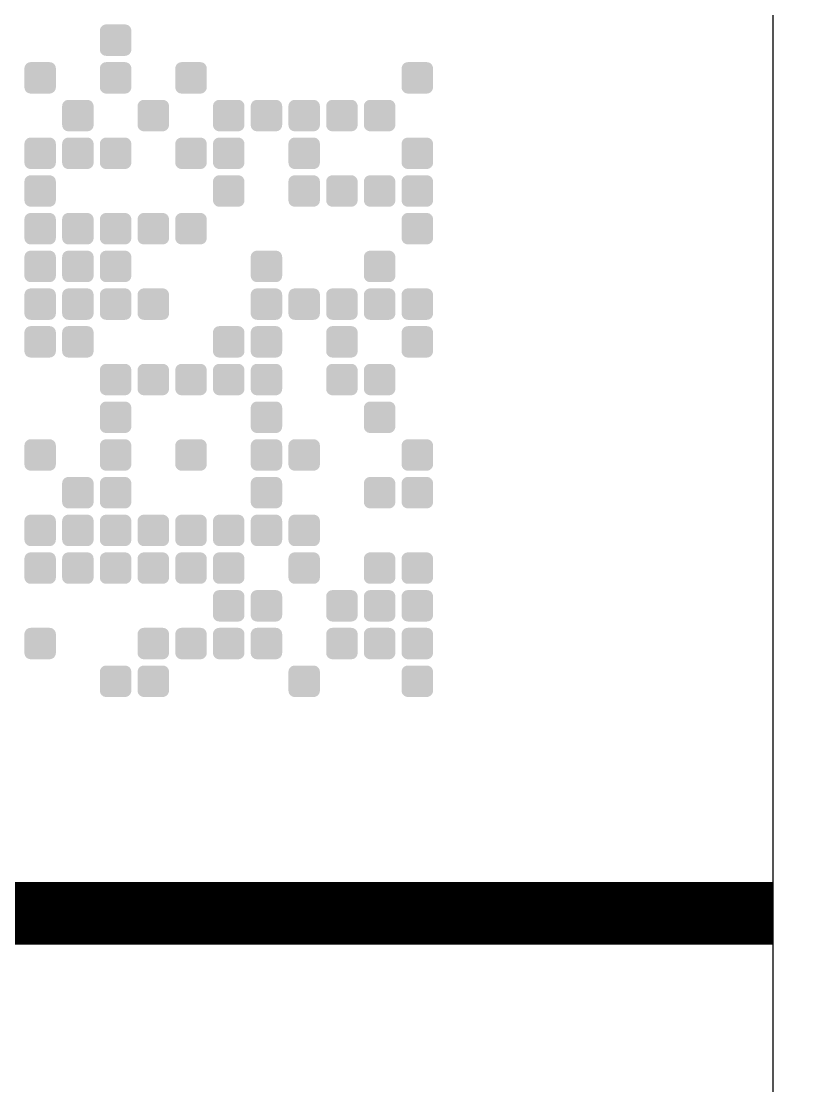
# Model space of a CAD drawing. Extents: x -58 to 5689, y 67 to 4123.
# Drawn here: x 5627.1 to 5689.4, y 250.9 to 335.6 of the extents above; entities that cross this region are included whole.
import ezdxf
from ezdxf.enums import TextEntityAlignment as Align

# ---------------------------------------------------------------- set-up
doc = ezdxf.new("R2010")
doc.units = 0
doc.header["$LTSCALE"] = 30
doc.header["$MEASUREMENT"] = 0
doc.layers.get('0').update_dxf_attribs({"linetype": 'CONTINUOUS'})
doc.layers.add('QR', color=7, linetype='CONTINUOUS')
doc.layers.add('RLA-FORMATO', color=7, linetype='CONTINUOUS')
doc.styles.add('ROMAND', font='romand', dxfattribs={"height": 31.5})
doc.styles.add('ROMANS', font='romans.shx', dxfattribs={"height": 11.25})

# ---------------------------------------------------------------- blocks, each defined once
blk = doc.blocks.new('A$C459C3EB4')
at = {"layer": 'QR'}
h = blk.add_hatch(color=256, dxfattribs=at)
h.dxf.hatch_style = 1
h.paths.add_polyline_path([(746.43, -34.519, 0.414214), (745.93, -34.019), (744.43, -34.019, 0.414214), (743.93, -34.519), (743.93, -36.019, 0.414214), (744.43, -36.519), (745.93, -36.519, 0.414214), (746.43, -36.019)])
h = blk.add_hatch(color=256, dxfattribs=at)
h.dxf.hatch_style = 1
h.paths.add_polyline_path([(740.43, -37.519, 0.414214), (739.93, -37.019), (738.43, -37.019, 0.414214), (737.93, -37.519), (737.93, -39.019, 0.414214), (738.43, -39.519), (739.93, -39.519, 0.414214), (740.43, -39.019)])
h = blk.add_hatch(color=256, dxfattribs=at)
h.dxf.hatch_style = 1
h.paths.add_polyline_path([(746.43, -37.519, 0.414214), (745.93, -37.019), (744.43, -37.019, 0.414214), (743.93, -37.519), (743.93, -39.019, 0.414214), (744.43, -39.519), (745.93, -39.519, 0.414214), (746.43, -39.019)])
h = blk.add_hatch(color=256, dxfattribs=at)
h.dxf.hatch_style = 1
h.paths.add_polyline_path([(752.43, -37.519, 0.414214), (751.93, -37.019), (750.43, -37.019, 0.414214), (749.93, -37.519), (749.93, -39.019, 0.414214), (750.43, -39.519), (751.93, -39.519, 0.414214), (752.43, -39.019)])
h = blk.add_hatch(color=256, dxfattribs=at)
h.dxf.hatch_style = 1
h.paths.add_polyline_path([(770.43, -37.519, 0.414214), (769.93, -37.019), (768.43, -37.019, 0.414214), (767.93, -37.519), (767.93, -39.019, 0.414214), (768.43, -39.519), (769.93, -39.519, 0.414214), (770.43, -39.019)])
h = blk.add_hatch(color=256, dxfattribs=at)
h.dxf.hatch_style = 1
h.paths.add_polyline_path([(743.43, -40.519, 0.414214), (742.93, -40.019), (741.43, -40.019, 0.414214), (740.93, -40.519), (740.93, -42.019, 0.414214), (741.43, -42.519), (742.93, -42.519, 0.414214), (743.43, -42.019)])
h = blk.add_hatch(color=256, dxfattribs=at)
h.dxf.hatch_style = 1
h.paths.add_polyline_path([(749.43, -40.519, 0.414214), (748.93, -40.019), (747.43, -40.019, 0.414214), (746.93, -40.519), (746.93, -42.019, 0.414214), (747.43, -42.519), (748.93, -42.519, 0.414214), (749.43, -42.019)])
h = blk.add_hatch(color=256, dxfattribs=at)
h.dxf.hatch_style = 1
h.paths.add_polyline_path([(755.43, -40.519, 0.414214), (754.93, -40.019), (753.43, -40.019, 0.414214), (752.93, -40.519), (752.93, -42.019, 0.414214), (753.43, -42.519), (754.93, -42.519, 0.414214), (755.43, -42.019)])
h = blk.add_hatch(color=256, dxfattribs=at)
h.dxf.hatch_style = 1
h.paths.add_polyline_path([(758.43, -40.519, 0.414214), (757.93, -40.019), (756.43, -40.019, 0.414214), (755.93, -40.519), (755.93, -42.019, 0.414214), (756.43, -42.519), (757.93, -42.519, 0.414214), (758.43, -42.019)])
h = blk.add_hatch(color=256, dxfattribs=at)
h.dxf.hatch_style = 1
h.paths.add_polyline_path([(761.43, -40.519, 0.414214), (760.93, -40.019), (759.43, -40.019, 0.414214), (758.93, -40.519), (758.93, -42.019, 0.414214), (759.43, -42.519), (760.93, -42.519, 0.414214), (761.43, -42.019)])
h = blk.add_hatch(color=256, dxfattribs=at)
h.dxf.hatch_style = 1
h.paths.add_polyline_path([(764.43, -40.519, 0.414214), (763.93, -40.019), (762.43, -40.019, 0.414214), (761.93, -40.519), (761.93, -42.019, 0.414214), (762.43, -42.519), (763.93, -42.519, 0.414214), (764.43, -42.019)])
h = blk.add_hatch(color=256, dxfattribs=at)
h.dxf.hatch_style = 1
h.paths.add_polyline_path([(767.43, -40.519, 0.414214), (766.93, -40.019), (765.43, -40.019, 0.414214), (764.93, -40.519), (764.93, -42.019, 0.414214), (765.43, -42.519), (766.93, -42.519, 0.414214), (767.43, -42.019)])
h = blk.add_hatch(color=256, dxfattribs=at)
h.dxf.hatch_style = 1
h.paths.add_polyline_path([(740.43, -43.519, 0.414214), (739.93, -43.019), (738.43, -43.019, 0.414214), (737.93, -43.519), (737.93, -45.019, 0.414214), (738.43, -45.519), (739.93, -45.519, 0.414214), (740.43, -45.019)])
h = blk.add_hatch(color=256, dxfattribs=at)
h.dxf.hatch_style = 1
h.paths.add_polyline_path([(743.43, -43.519, 0.414214), (742.93, -43.019), (741.43, -43.019, 0.414214), (740.93, -43.519), (740.93, -45.019, 0.414214), (741.43, -45.519), (742.93, -45.519, 0.414214), (743.43, -45.019)])
h = blk.add_hatch(color=256, dxfattribs=at)
h.dxf.hatch_style = 1
h.paths.add_polyline_path([(746.43, -43.519, 0.414214), (745.93, -43.019), (744.43, -43.019, 0.414214), (743.93, -43.519), (743.93, -45.019, 0.414214), (744.43, -45.519), (745.93, -45.519, 0.414214), (746.43, -45.019)])
h = blk.add_hatch(color=256, dxfattribs=at)
h.dxf.hatch_style = 1
h.paths.add_polyline_path([(752.43, -43.519, 0.414214), (751.93, -43.019), (750.43, -43.019, 0.414214), (749.93, -43.519), (749.93, -45.019, 0.414214), (750.43, -45.519), (751.93, -45.519, 0.414214), (752.43, -45.019)])
h = blk.add_hatch(color=256, dxfattribs=at)
h.dxf.hatch_style = 1
h.paths.add_polyline_path([(755.43, -43.519, 0.414214), (754.93, -43.019), (753.43, -43.019, 0.414214), (752.93, -43.519), (752.93, -45.019, 0.414214), (753.43, -45.519), (754.93, -45.519, 0.414214), (755.43, -45.019)])
h = blk.add_hatch(color=256, dxfattribs=at)
h.dxf.hatch_style = 1
h.paths.add_polyline_path([(761.43, -43.519, 0.414214), (760.93, -43.019), (759.43, -43.019, 0.414214), (758.93, -43.519), (758.93, -45.019, 0.414214), (759.43, -45.519), (760.93, -45.519, 0.414214), (761.43, -45.019)])
h = blk.add_hatch(color=256, dxfattribs=at)
h.dxf.hatch_style = 1
h.paths.add_polyline_path([(770.43, -43.519, 0.414214), (769.93, -43.019), (768.43, -43.019, 0.414214), (767.93, -43.519), (767.93, -45.019, 0.414214), (768.43, -45.519), (769.93, -45.519, 0.414214), (770.43, -45.019)])
h = blk.add_hatch(color=256, dxfattribs=at)
h.dxf.hatch_style = 1
h.paths.add_polyline_path([(740.43, -46.519, 0.414214), (739.93, -46.019), (738.43, -46.019, 0.414214), (737.93, -46.519), (737.93, -48.019, 0.414214), (738.43, -48.519), (739.93, -48.519, 0.414214), (740.43, -48.019)])
h = blk.add_hatch(color=256, dxfattribs=at)
h.dxf.hatch_style = 1
h.paths.add_polyline_path([(755.43, -46.519, 0.414214), (754.93, -46.019), (753.43, -46.019, 0.414214), (752.93, -46.519), (752.93, -48.019, 0.414214), (753.43, -48.519), (754.93, -48.519, 0.414214), (755.43, -48.019)])
h = blk.add_hatch(color=256, dxfattribs=at)
h.dxf.hatch_style = 1
h.paths.add_polyline_path([(761.43, -46.519, 0.414214), (760.93, -46.019), (759.43, -46.019, 0.414214), (758.93, -46.519), (758.93, -48.019, 0.414214), (759.43, -48.519), (760.93, -48.519, 0.414214), (761.43, -48.019)])
h = blk.add_hatch(color=256, dxfattribs=at)
h.dxf.hatch_style = 1
h.paths.add_polyline_path([(764.43, -46.519, 0.414214), (763.93, -46.019), (762.43, -46.019, 0.414214), (761.93, -46.519), (761.93, -48.019, 0.414214), (762.43, -48.519), (763.93, -48.519, 0.414214), (764.43, -48.019)])
h = blk.add_hatch(color=256, dxfattribs=at)
h.dxf.hatch_style = 1
h.paths.add_polyline_path([(767.43, -46.519, 0.414214), (766.93, -46.019), (765.43, -46.019, 0.414214), (764.93, -46.519), (764.93, -48.019, 0.414214), (765.43, -48.519), (766.93, -48.519, 0.414214), (767.43, -48.019)])
h = blk.add_hatch(color=256, dxfattribs=at)
h.dxf.hatch_style = 1
h.paths.add_polyline_path([(770.43, -46.519, 0.414214), (769.93, -46.019), (768.43, -46.019, 0.414214), (767.93, -46.519), (767.93, -48.019, 0.414214), (768.43, -48.519), (769.93, -48.519, 0.414214), (770.43, -48.019)])
h = blk.add_hatch(color=256, dxfattribs=at)
h.dxf.hatch_style = 1
h.paths.add_polyline_path([(740.43, -49.519, 0.414214), (739.93, -49.019), (738.43, -49.019, 0.414214), (737.93, -49.519), (737.93, -51.019, 0.414214), (738.43, -51.519), (739.93, -51.519, 0.414214), (740.43, -51.019)])
h = blk.add_hatch(color=256, dxfattribs=at)
h.dxf.hatch_style = 1
h.paths.add_polyline_path([(743.43, -49.519, 0.414214), (742.93, -49.019), (741.43, -49.019, 0.414214), (740.93, -49.519), (740.93, -51.019, 0.414214), (741.43, -51.519), (742.93, -51.519, 0.414214), (743.43, -51.019)])
h = blk.add_hatch(color=256, dxfattribs=at)
h.dxf.hatch_style = 1
h.paths.add_polyline_path([(746.43, -49.519, 0.414214), (745.93, -49.019), (744.43, -49.019, 0.414214), (743.93, -49.519), (743.93, -51.019, 0.414214), (744.43, -51.519), (745.93, -51.519, 0.414214), (746.43, -51.019)])
h = blk.add_hatch(color=256, dxfattribs=at)
h.dxf.hatch_style = 1
h.paths.add_polyline_path([(749.43, -49.519, 0.414214), (748.93, -49.019), (747.43, -49.019, 0.414214), (746.93, -49.519), (746.93, -51.019, 0.414214), (747.43, -51.519), (748.93, -51.519, 0.414214), (749.43, -51.019)])
h = blk.add_hatch(color=256, dxfattribs=at)
h.dxf.hatch_style = 1
h.paths.add_polyline_path([(752.43, -49.519, 0.414214), (751.93, -49.019), (750.43, -49.019, 0.414214), (749.93, -49.519), (749.93, -51.019, 0.414214), (750.43, -51.519), (751.93, -51.519, 0.414214), (752.43, -51.019)])
h = blk.add_hatch(color=256, dxfattribs=at)
h.dxf.hatch_style = 1
h.paths.add_polyline_path([(770.43, -49.519, 0.414214), (769.93, -49.019), (768.43, -49.019, 0.414214), (767.93, -49.519), (767.93, -51.019, 0.414214), (768.43, -51.519), (769.93, -51.519, 0.414214), (770.43, -51.019)])
h = blk.add_hatch(color=256, dxfattribs=at)
h.dxf.hatch_style = 1
h.paths.add_polyline_path([(740.43, -52.519, 0.414214), (739.93, -52.019), (738.43, -52.019, 0.414214), (737.93, -52.519), (737.93, -54.019, 0.414214), (738.43, -54.519), (739.93, -54.519, 0.414214), (740.43, -54.019)])
h = blk.add_hatch(color=256, dxfattribs=at)
h.dxf.hatch_style = 1
h.paths.add_polyline_path([(743.43, -52.519, 0.414214), (742.93, -52.019), (741.43, -52.019, 0.414214), (740.93, -52.519), (740.93, -54.019, 0.414214), (741.43, -54.519), (742.93, -54.519, 0.414214), (743.43, -54.019)])
h = blk.add_hatch(color=256, dxfattribs=at)
h.dxf.hatch_style = 1
h.paths.add_polyline_path([(746.43, -52.519, 0.414214), (745.93, -52.019), (744.43, -52.019, 0.414214), (743.93, -52.519), (743.93, -54.019, 0.414214), (744.43, -54.519), (745.93, -54.519, 0.414214), (746.43, -54.019)])
h = blk.add_hatch(color=256, dxfattribs=at)
h.dxf.hatch_style = 1
h.paths.add_polyline_path([(758.43, -52.519, 0.414214), (757.93, -52.019), (756.43, -52.019, 0.414214), (755.93, -52.519), (755.93, -54.019, 0.414214), (756.43, -54.519), (757.93, -54.519, 0.414214), (758.43, -54.019)])
h = blk.add_hatch(color=256, dxfattribs=at)
h.dxf.hatch_style = 1
h.paths.add_polyline_path([(767.43, -52.519, 0.414214), (766.93, -52.019), (765.43, -52.019, 0.414214), (764.93, -52.519), (764.93, -54.019, 0.414214), (765.43, -54.519), (766.93, -54.519, 0.414214), (767.43, -54.019)])
h = blk.add_hatch(color=256, dxfattribs=at)
h.dxf.hatch_style = 1
h.paths.add_polyline_path([(740.43, -55.519, 0.414214), (739.93, -55.019), (738.43, -55.019, 0.414214), (737.93, -55.519), (737.93, -57.019, 0.414214), (738.43, -57.519), (739.93, -57.519, 0.414214), (740.43, -57.019)])
h = blk.add_hatch(color=256, dxfattribs=at)
h.dxf.hatch_style = 1
h.paths.add_polyline_path([(743.43, -55.519, 0.414214), (742.93, -55.019), (741.43, -55.019, 0.414214), (740.93, -55.519), (740.93, -57.019, 0.414214), (741.43, -57.519), (742.93, -57.519, 0.414214), (743.43, -57.019)])
h = blk.add_hatch(color=256, dxfattribs=at)
h.dxf.hatch_style = 1
h.paths.add_polyline_path([(746.43, -55.519, 0.414214), (745.93, -55.019), (744.43, -55.019, 0.414214), (743.93, -55.519), (743.93, -57.019, 0.414214), (744.43, -57.519), (745.93, -57.519, 0.414214), (746.43, -57.019)])
h = blk.add_hatch(color=256, dxfattribs=at)
h.dxf.hatch_style = 1
h.paths.add_polyline_path([(749.43, -55.519, 0.414214), (748.93, -55.019), (747.43, -55.019, 0.414214), (746.93, -55.519), (746.93, -57.019, 0.414214), (747.43, -57.519), (748.93, -57.519, 0.414214), (749.43, -57.019)])
h = blk.add_hatch(color=256, dxfattribs=at)
h.dxf.hatch_style = 1
h.paths.add_polyline_path([(758.43, -55.519, 0.414214), (757.93, -55.019), (756.43, -55.019, 0.414214), (755.93, -55.519), (755.93, -57.019, 0.414214), (756.43, -57.519), (757.93, -57.519, 0.414214), (758.43, -57.019)])
h = blk.add_hatch(color=256, dxfattribs=at)
h.dxf.hatch_style = 1
h.paths.add_polyline_path([(761.43, -55.519, 0.414214), (760.93, -55.019), (759.43, -55.019, 0.414214), (758.93, -55.519), (758.93, -57.019, 0.414214), (759.43, -57.519), (760.93, -57.519, 0.414214), (761.43, -57.019)])
h = blk.add_hatch(color=256, dxfattribs=at)
h.dxf.hatch_style = 1
h.paths.add_polyline_path([(764.43, -55.519, 0.414214), (763.93, -55.019), (762.43, -55.019, 0.414214), (761.93, -55.519), (761.93, -57.019, 0.414214), (762.43, -57.519), (763.93, -57.519, 0.414214), (764.43, -57.019)])
h = blk.add_hatch(color=256, dxfattribs=at)
h.dxf.hatch_style = 1
h.paths.add_polyline_path([(767.43, -55.519, 0.414214), (766.93, -55.019), (765.43, -55.019, 0.414214), (764.93, -55.519), (764.93, -57.019, 0.414214), (765.43, -57.519), (766.93, -57.519, 0.414214), (767.43, -57.019)])
h = blk.add_hatch(color=256, dxfattribs=at)
h.dxf.hatch_style = 1
h.paths.add_polyline_path([(770.43, -55.519, 0.414214), (769.93, -55.019), (768.43, -55.019, 0.414214), (767.93, -55.519), (767.93, -57.019, 0.414214), (768.43, -57.519), (769.93, -57.519, 0.414214), (770.43, -57.019)])
h = blk.add_hatch(color=256, dxfattribs=at)
h.dxf.hatch_style = 1
h.paths.add_polyline_path([(740.43, -58.519, 0.414214), (739.93, -58.019), (738.43, -58.019, 0.414214), (737.93, -58.519), (737.93, -60.019, 0.414214), (738.43, -60.519), (739.93, -60.519, 0.414214), (740.43, -60.019)])
h = blk.add_hatch(color=256, dxfattribs=at)
h.dxf.hatch_style = 1
h.paths.add_polyline_path([(743.43, -58.519, 0.414214), (742.93, -58.019), (741.43, -58.019, 0.414214), (740.93, -58.519), (740.93, -60.019, 0.414214), (741.43, -60.519), (742.93, -60.519, 0.414214), (743.43, -60.019)])
h = blk.add_hatch(color=256, dxfattribs=at)
h.dxf.hatch_style = 1
h.paths.add_polyline_path([(755.43, -58.519, 0.414214), (754.93, -58.019), (753.43, -58.019, 0.414214), (752.93, -58.519), (752.93, -60.019, 0.414214), (753.43, -60.519), (754.93, -60.519, 0.414214), (755.43, -60.019)])
h = blk.add_hatch(color=256, dxfattribs=at)
h.dxf.hatch_style = 1
h.paths.add_polyline_path([(758.43, -58.519, 0.414214), (757.93, -58.019), (756.43, -58.019, 0.414214), (755.93, -58.519), (755.93, -60.019, 0.414214), (756.43, -60.519), (757.93, -60.519, 0.414214), (758.43, -60.019)])
h = blk.add_hatch(color=256, dxfattribs=at)
h.dxf.hatch_style = 1
h.paths.add_polyline_path([(764.43, -58.519, 0.414214), (763.93, -58.019), (762.43, -58.019, 0.414214), (761.93, -58.519), (761.93, -60.019, 0.414214), (762.43, -60.519), (763.93, -60.519, 0.414214), (764.43, -60.019)])
h = blk.add_hatch(color=256, dxfattribs=at)
h.dxf.hatch_style = 1
h.paths.add_polyline_path([(770.43, -58.519, 0.414214), (769.93, -58.019), (768.43, -58.019, 0.414214), (767.93, -58.519), (767.93, -60.019, 0.414214), (768.43, -60.519), (769.93, -60.519, 0.414214), (770.43, -60.019)])
h = blk.add_hatch(color=256, dxfattribs=at)
h.dxf.hatch_style = 1
h.paths.add_polyline_path([(746.43, -61.519, 0.414214), (745.93, -61.019), (744.43, -61.019, 0.414214), (743.93, -61.519), (743.93, -63.019, 0.414214), (744.43, -63.519), (745.93, -63.519, 0.414214), (746.43, -63.019)])
h = blk.add_hatch(color=256, dxfattribs=at)
h.dxf.hatch_style = 1
h.paths.add_polyline_path([(749.43, -61.519, 0.414214), (748.93, -61.019), (747.43, -61.019, 0.414214), (746.93, -61.519), (746.93, -63.019, 0.414214), (747.43, -63.519), (748.93, -63.519, 0.414214), (749.43, -63.019)])
h = blk.add_hatch(color=256, dxfattribs=at)
h.dxf.hatch_style = 1
h.paths.add_polyline_path([(752.43, -61.519, 0.414214), (751.93, -61.019), (750.43, -61.019, 0.414214), (749.93, -61.519), (749.93, -63.019, 0.414214), (750.43, -63.519), (751.93, -63.519, 0.414214), (752.43, -63.019)])
h = blk.add_hatch(color=256, dxfattribs=at)
h.dxf.hatch_style = 1
h.paths.add_polyline_path([(755.43, -61.519, 0.414214), (754.93, -61.019), (753.43, -61.019, 0.414214), (752.93, -61.519), (752.93, -63.019, 0.414214), (753.43, -63.519), (754.93, -63.519, 0.414214), (755.43, -63.019)])
h = blk.add_hatch(color=256, dxfattribs=at)
h.dxf.hatch_style = 1
h.paths.add_polyline_path([(758.43, -61.519, 0.414214), (757.93, -61.019), (756.43, -61.019, 0.414214), (755.93, -61.519), (755.93, -63.019, 0.414214), (756.43, -63.519), (757.93, -63.519, 0.414214), (758.43, -63.019)])
h = blk.add_hatch(color=256, dxfattribs=at)
h.dxf.hatch_style = 1
h.paths.add_polyline_path([(764.43, -61.519, 0.414214), (763.93, -61.019), (762.43, -61.019, 0.414214), (761.93, -61.519), (761.93, -63.019, 0.414214), (762.43, -63.519), (763.93, -63.519, 0.414214), (764.43, -63.019)])
h = blk.add_hatch(color=256, dxfattribs=at)
h.dxf.hatch_style = 1
h.paths.add_polyline_path([(767.43, -61.519, 0.414214), (766.93, -61.019), (765.43, -61.019, 0.414214), (764.93, -61.519), (764.93, -63.019, 0.414214), (765.43, -63.519), (766.93, -63.519, 0.414214), (767.43, -63.019)])
h = blk.add_hatch(color=256, dxfattribs=at)
h.dxf.hatch_style = 1
h.paths.add_polyline_path([(746.43, -64.519, 0.414214), (745.93, -64.019), (744.43, -64.019, 0.414214), (743.93, -64.519), (743.93, -66.019, 0.414214), (744.43, -66.519), (745.93, -66.519, 0.414214), (746.43, -66.019)])
h = blk.add_hatch(color=256, dxfattribs=at)
h.dxf.hatch_style = 1
h.paths.add_polyline_path([(758.43, -64.519, 0.414214), (757.93, -64.019), (756.43, -64.019, 0.414214), (755.93, -64.519), (755.93, -66.019, 0.414214), (756.43, -66.519), (757.93, -66.519, 0.414214), (758.43, -66.019)])
h = blk.add_hatch(color=256, dxfattribs=at)
h.dxf.hatch_style = 1
h.paths.add_polyline_path([(767.43, -64.519, 0.414214), (766.93, -64.019), (765.43, -64.019, 0.414214), (764.93, -64.519), (764.93, -66.019, 0.414214), (765.43, -66.519), (766.93, -66.519, 0.414214), (767.43, -66.019)])
h = blk.add_hatch(color=256, dxfattribs=at)
h.dxf.hatch_style = 1
h.paths.add_polyline_path([(740.43, -67.519, 0.414214), (739.93, -67.019), (738.43, -67.019, 0.414214), (737.93, -67.519), (737.93, -69.019, 0.414214), (738.43, -69.519), (739.93, -69.519, 0.414214), (740.43, -69.019)])
h = blk.add_hatch(color=256, dxfattribs=at)
h.dxf.hatch_style = 1
h.paths.add_polyline_path([(746.43, -67.519, 0.414214), (745.93, -67.019), (744.43, -67.019, 0.414214), (743.93, -67.519), (743.93, -69.019, 0.414214), (744.43, -69.519), (745.93, -69.519, 0.414214), (746.43, -69.019)])
h = blk.add_hatch(color=256, dxfattribs=at)
h.dxf.hatch_style = 1
h.paths.add_polyline_path([(752.43, -67.519, 0.414214), (751.93, -67.019), (750.43, -67.019, 0.414214), (749.93, -67.519), (749.93, -69.019, 0.414214), (750.43, -69.519), (751.93, -69.519, 0.414214), (752.43, -69.019)])
h = blk.add_hatch(color=256, dxfattribs=at)
h.dxf.hatch_style = 1
h.paths.add_polyline_path([(758.43, -67.519, 0.414214), (757.93, -67.019), (756.43, -67.019, 0.414214), (755.93, -67.519), (755.93, -69.019, 0.414214), (756.43, -69.519), (757.93, -69.519, 0.414214), (758.43, -69.019)])
h = blk.add_hatch(color=256, dxfattribs=at)
h.dxf.hatch_style = 1
h.paths.add_polyline_path([(761.43, -67.519, 0.414214), (760.93, -67.019), (759.43, -67.019, 0.414214), (758.93, -67.519), (758.93, -69.019, 0.414214), (759.43, -69.519), (760.93, -69.519, 0.414214), (761.43, -69.019)])
h = blk.add_hatch(color=256, dxfattribs=at)
h.dxf.hatch_style = 1
h.paths.add_polyline_path([(770.43, -67.519, 0.414214), (769.93, -67.019), (768.43, -67.019, 0.414214), (767.93, -67.519), (767.93, -69.019, 0.414214), (768.43, -69.519), (769.93, -69.519, 0.414214), (770.43, -69.019)])
h = blk.add_hatch(color=256, dxfattribs=at)
h.dxf.hatch_style = 1
h.paths.add_polyline_path([(743.43, -70.519, 0.414214), (742.93, -70.019), (741.43, -70.019, 0.414214), (740.93, -70.519), (740.93, -72.019, 0.414214), (741.43, -72.519), (742.93, -72.519, 0.414214), (743.43, -72.019)])
h = blk.add_hatch(color=256, dxfattribs=at)
h.dxf.hatch_style = 1
h.paths.add_polyline_path([(746.43, -70.519, 0.414214), (745.93, -70.019), (744.43, -70.019, 0.414214), (743.93, -70.519), (743.93, -72.019, 0.414214), (744.43, -72.519), (745.93, -72.519, 0.414214), (746.43, -72.019)])
h = blk.add_hatch(color=256, dxfattribs=at)
h.dxf.hatch_style = 1
h.paths.add_polyline_path([(758.43, -70.519, 0.414214), (757.93, -70.019), (756.43, -70.019, 0.414214), (755.93, -70.519), (755.93, -72.019, 0.414214), (756.43, -72.519), (757.93, -72.519, 0.414214), (758.43, -72.019)])
h = blk.add_hatch(color=256, dxfattribs=at)
h.dxf.hatch_style = 1
h.paths.add_polyline_path([(767.43, -70.519, 0.414214), (766.93, -70.019), (765.43, -70.019, 0.414214), (764.93, -70.519), (764.93, -72.019, 0.414214), (765.43, -72.519), (766.93, -72.519, 0.414214), (767.43, -72.019)])
h = blk.add_hatch(color=256, dxfattribs=at)
h.dxf.hatch_style = 1
h.paths.add_polyline_path([(770.43, -70.519, 0.414214), (769.93, -70.019), (768.43, -70.019, 0.414214), (767.93, -70.519), (767.93, -72.019, 0.414214), (768.43, -72.519), (769.93, -72.519, 0.414214), (770.43, -72.019)])
h = blk.add_hatch(color=256, dxfattribs=at)
h.dxf.hatch_style = 1
h.paths.add_polyline_path([(740.43, -73.519, 0.414214), (739.93, -73.019), (738.43, -73.019, 0.414214), (737.93, -73.519), (737.93, -75.019, 0.414214), (738.43, -75.519), (739.93, -75.519, 0.414214), (740.43, -75.019)])
h = blk.add_hatch(color=256, dxfattribs=at)
h.dxf.hatch_style = 1
h.paths.add_polyline_path([(743.43, -73.519, 0.414214), (742.93, -73.019), (741.43, -73.019, 0.414214), (740.93, -73.519), (740.93, -75.019, 0.414214), (741.43, -75.519), (742.93, -75.519, 0.414214), (743.43, -75.019)])
h = blk.add_hatch(color=256, dxfattribs=at)
h.dxf.hatch_style = 1
h.paths.add_polyline_path([(746.43, -73.519, 0.414214), (745.93, -73.019), (744.43, -73.019, 0.414214), (743.93, -73.519), (743.93, -75.019, 0.414214), (744.43, -75.519), (745.93, -75.519, 0.414214), (746.43, -75.019)])
h = blk.add_hatch(color=256, dxfattribs=at)
h.dxf.hatch_style = 1
h.paths.add_polyline_path([(749.43, -73.519, 0.414214), (748.93, -73.019), (747.43, -73.019, 0.414214), (746.93, -73.519), (746.93, -75.019, 0.414214), (747.43, -75.519), (748.93, -75.519, 0.414214), (749.43, -75.019)])
h = blk.add_hatch(color=256, dxfattribs=at)
h.dxf.hatch_style = 1
h.paths.add_polyline_path([(752.43, -73.519, 0.414214), (751.93, -73.019), (750.43, -73.019, 0.414214), (749.93, -73.519), (749.93, -75.019, 0.414214), (750.43, -75.519), (751.93, -75.519, 0.414214), (752.43, -75.019)])
h = blk.add_hatch(color=256, dxfattribs=at)
h.dxf.hatch_style = 1
h.paths.add_polyline_path([(755.43, -73.519, 0.414214), (754.93, -73.019), (753.43, -73.019, 0.414214), (752.93, -73.519), (752.93, -75.019, 0.414214), (753.43, -75.519), (754.93, -75.519, 0.414214), (755.43, -75.019)])
h = blk.add_hatch(color=256, dxfattribs=at)
h.dxf.hatch_style = 1
h.paths.add_polyline_path([(758.43, -73.519, 0.414214), (757.93, -73.019), (756.43, -73.019, 0.414214), (755.93, -73.519), (755.93, -75.019, 0.414214), (756.43, -75.519), (757.93, -75.519, 0.414214), (758.43, -75.019)])
h = blk.add_hatch(color=256, dxfattribs=at)
h.dxf.hatch_style = 1
h.paths.add_polyline_path([(761.43, -73.519, 0.414214), (760.93, -73.019), (759.43, -73.019, 0.414214), (758.93, -73.519), (758.93, -75.019, 0.414214), (759.43, -75.519), (760.93, -75.519, 0.414214), (761.43, -75.019)])
h = blk.add_hatch(color=256, dxfattribs=at)
h.dxf.hatch_style = 1
h.paths.add_polyline_path([(740.43, -76.519, 0.414214), (739.93, -76.019), (738.43, -76.019, 0.414214), (737.93, -76.519), (737.93, -78.019, 0.414214), (738.43, -78.519), (739.93, -78.519, 0.414214), (740.43, -78.019)])
h = blk.add_hatch(color=256, dxfattribs=at)
h.dxf.hatch_style = 1
h.paths.add_polyline_path([(743.43, -76.519, 0.414214), (742.93, -76.019), (741.43, -76.019, 0.414214), (740.93, -76.519), (740.93, -78.019, 0.414214), (741.43, -78.519), (742.93, -78.519, 0.414214), (743.43, -78.019)])
h = blk.add_hatch(color=256, dxfattribs=at)
h.dxf.hatch_style = 1
h.paths.add_polyline_path([(746.43, -76.519, 0.414214), (745.93, -76.019), (744.43, -76.019, 0.414214), (743.93, -76.519), (743.93, -78.019, 0.414214), (744.43, -78.519), (745.93, -78.519, 0.414214), (746.43, -78.019)])
h = blk.add_hatch(color=256, dxfattribs=at)
h.dxf.hatch_style = 1
h.paths.add_polyline_path([(749.43, -76.519, 0.414214), (748.93, -76.019), (747.43, -76.019, 0.414214), (746.93, -76.519), (746.93, -78.019, 0.414214), (747.43, -78.519), (748.93, -78.519, 0.414214), (749.43, -78.019)])
h = blk.add_hatch(color=256, dxfattribs=at)
h.dxf.hatch_style = 1
h.paths.add_polyline_path([(752.43, -76.519, 0.414214), (751.93, -76.019), (750.43, -76.019, 0.414214), (749.93, -76.519), (749.93, -78.019, 0.414214), (750.43, -78.519), (751.93, -78.519, 0.414214), (752.43, -78.019)])
h = blk.add_hatch(color=256, dxfattribs=at)
h.dxf.hatch_style = 1
h.paths.add_polyline_path([(755.43, -76.519, 0.414214), (754.93, -76.019), (753.43, -76.019, 0.414214), (752.93, -76.519), (752.93, -78.019, 0.414214), (753.43, -78.519), (754.93, -78.519, 0.414214), (755.43, -78.019)])
h = blk.add_hatch(color=256, dxfattribs=at)
h.dxf.hatch_style = 1
h.paths.add_polyline_path([(761.43, -76.519, 0.414214), (760.93, -76.019), (759.43, -76.019, 0.414214), (758.93, -76.519), (758.93, -78.019, 0.414214), (759.43, -78.519), (760.93, -78.519, 0.414214), (761.43, -78.019)])
h = blk.add_hatch(color=256, dxfattribs=at)
h.dxf.hatch_style = 1
h.paths.add_polyline_path([(767.43, -76.519, 0.414214), (766.93, -76.019), (765.43, -76.019, 0.414214), (764.93, -76.519), (764.93, -78.019, 0.414214), (765.43, -78.519), (766.93, -78.519, 0.414214), (767.43, -78.019)])
h = blk.add_hatch(color=256, dxfattribs=at)
h.dxf.hatch_style = 1
h.paths.add_polyline_path([(770.43, -76.519, 0.414214), (769.93, -76.019), (768.43, -76.019, 0.414214), (767.93, -76.519), (767.93, -78.019, 0.414214), (768.43, -78.519), (769.93, -78.519, 0.414214), (770.43, -78.019)])
h = blk.add_hatch(color=256, dxfattribs=at)
h.dxf.hatch_style = 1
h.paths.add_polyline_path([(755.43, -79.519, 0.414214), (754.93, -79.019), (753.43, -79.019, 0.414214), (752.93, -79.519), (752.93, -81.019, 0.414214), (753.43, -81.519), (754.93, -81.519, 0.414214), (755.43, -81.019)])
h = blk.add_hatch(color=256, dxfattribs=at)
h.dxf.hatch_style = 1
h.paths.add_polyline_path([(758.43, -79.519, 0.414214), (757.93, -79.019), (756.43, -79.019, 0.414214), (755.93, -79.519), (755.93, -81.019, 0.414214), (756.43, -81.519), (757.93, -81.519, 0.414214), (758.43, -81.019)])
h = blk.add_hatch(color=256, dxfattribs=at)
h.dxf.hatch_style = 1
h.paths.add_polyline_path([(764.43, -79.519, 0.414214), (763.93, -79.019), (762.43, -79.019, 0.414214), (761.93, -79.519), (761.93, -81.019, 0.414214), (762.43, -81.519), (763.93, -81.519, 0.414214), (764.43, -81.019)])
h = blk.add_hatch(color=256, dxfattribs=at)
h.dxf.hatch_style = 1
h.paths.add_polyline_path([(767.43, -79.519, 0.414214), (766.93, -79.019), (765.43, -79.019, 0.414214), (764.93, -79.519), (764.93, -81.019, 0.414214), (765.43, -81.519), (766.93, -81.519, 0.414214), (767.43, -81.019)])
h = blk.add_hatch(color=256, dxfattribs=at)
h.dxf.hatch_style = 1
h.paths.add_polyline_path([(770.43, -79.519, 0.414214), (769.93, -79.019), (768.43, -79.019, 0.414214), (767.93, -79.519), (767.93, -81.019, 0.414214), (768.43, -81.519), (769.93, -81.519, 0.414214), (770.43, -81.019)])
h = blk.add_hatch(color=256, dxfattribs=at)
h.dxf.hatch_style = 1
h.paths.add_polyline_path([(740.43, -82.519, 0.414214), (739.93, -82.019), (738.43, -82.019, 0.414214), (737.93, -82.519), (737.93, -84.019, 0.414214), (738.43, -84.519), (739.93, -84.519, 0.414214), (740.43, -84.019)])
h = blk.add_hatch(color=256, dxfattribs=at)
h.dxf.hatch_style = 1
h.paths.add_polyline_path([(749.43, -82.519, 0.414214), (748.93, -82.019), (747.43, -82.019, 0.414214), (746.93, -82.519), (746.93, -84.019, 0.414214), (747.43, -84.519), (748.93, -84.519, 0.414214), (749.43, -84.019)])
h = blk.add_hatch(color=256, dxfattribs=at)
h.dxf.hatch_style = 1
h.paths.add_polyline_path([(752.43, -82.519, 0.414214), (751.93, -82.019), (750.43, -82.019, 0.414214), (749.93, -82.519), (749.93, -84.019, 0.414214), (750.43, -84.519), (751.93, -84.519, 0.414214), (752.43, -84.019)])
h = blk.add_hatch(color=256, dxfattribs=at)
h.dxf.hatch_style = 1
h.paths.add_polyline_path([(755.43, -82.519, 0.414214), (754.93, -82.019), (753.43, -82.019, 0.414214), (752.93, -82.519), (752.93, -84.019, 0.414214), (753.43, -84.519), (754.93, -84.519, 0.414214), (755.43, -84.019)])
h = blk.add_hatch(color=256, dxfattribs=at)
h.dxf.hatch_style = 1
h.paths.add_polyline_path([(758.43, -82.519, 0.414214), (757.93, -82.019), (756.43, -82.019, 0.414214), (755.93, -82.519), (755.93, -84.019, 0.414214), (756.43, -84.519), (757.93, -84.519, 0.414214), (758.43, -84.019)])
h = blk.add_hatch(color=256, dxfattribs=at)
h.dxf.hatch_style = 1
h.paths.add_polyline_path([(764.43, -82.519, 0.414214), (763.93, -82.019), (762.43, -82.019, 0.414214), (761.93, -82.519), (761.93, -84.019, 0.414214), (762.43, -84.519), (763.93, -84.519, 0.414214), (764.43, -84.019)])
h = blk.add_hatch(color=256, dxfattribs=at)
h.dxf.hatch_style = 1
h.paths.add_polyline_path([(767.43, -82.519, 0.414214), (766.93, -82.019), (765.43, -82.019, 0.414214), (764.93, -82.519), (764.93, -84.019, 0.414214), (765.43, -84.519), (766.93, -84.519, 0.414214), (767.43, -84.019)])
h = blk.add_hatch(color=256, dxfattribs=at)
h.dxf.hatch_style = 1
h.paths.add_polyline_path([(770.43, -82.519, 0.414214), (769.93, -82.019), (768.43, -82.019, 0.414214), (767.93, -82.519), (767.93, -84.019, 0.414214), (768.43, -84.519), (769.93, -84.519, 0.414214), (770.43, -84.019)])
h = blk.add_hatch(color=256, dxfattribs=at)
h.dxf.hatch_style = 1
h.paths.add_polyline_path([(746.43, -85.519, 0.414214), (745.93, -85.019), (744.43, -85.019, 0.414214), (743.93, -85.519), (743.93, -87.019, 0.414214), (744.43, -87.519), (745.93, -87.519, 0.414214), (746.43, -87.019)])
h = blk.add_hatch(color=256, dxfattribs=at)
h.dxf.hatch_style = 1
h.paths.add_polyline_path([(749.43, -85.519, 0.414214), (748.93, -85.019), (747.43, -85.019, 0.414214), (746.93, -85.519), (746.93, -87.019, 0.414214), (747.43, -87.519), (748.93, -87.519, 0.414214), (749.43, -87.019)])
h = blk.add_hatch(color=256, dxfattribs=at)
h.dxf.hatch_style = 1
h.paths.add_polyline_path([(761.43, -85.519, 0.414214), (760.93, -85.019), (759.43, -85.019, 0.414214), (758.93, -85.519), (758.93, -87.019, 0.414214), (759.43, -87.519), (760.93, -87.519, 0.414214), (761.43, -87.019)])
h = blk.add_hatch(color=256, dxfattribs=at)
h.dxf.hatch_style = 1
h.paths.add_polyline_path([(770.43, -85.519, 0.414214), (769.93, -85.019), (768.43, -85.019, 0.414214), (767.93, -85.519), (767.93, -87.019, 0.414214), (768.43, -87.519), (769.93, -87.519, 0.414214), (770.43, -87.019)])
blk = doc.blocks.new('viñeta-rl')
at = {"layer": 'RLA-FORMATO', "color": 5, "const_width": 5}
blk.add_lwpolyline([(-0.002, 195.267), (-797.494, 195.267)], dxfattribs=at)
blk.add_blockref('A$C459C3EB4', (-797.494, 299.998))
at = {"layer": 'RLA-FORMATO', "color": 4, "style": 'ROMAND'}
for tag, p in [('DESAR', (-1255.783, 233.263)), ('PRELIM', (-1123.111, 233.263)), ('PROP', (-989.639, 233.263)), ('CONST', (-823.737, 233.263))]:
    blk.add_attdef(tag, p, '', height=16, dxfattribs=at)
at = {"layer": 'RLA-FORMATO', "color": 2, "style": 'ROMANS'}
for tag, p, height in [('REVNO1', (-1394.08, 180.648), 10), ('DETNO1', (-1358.401, 180.648), 10), ('FECHA1', (-880.483, 180.648), 10), ('REVNO2', (-1394.08, 155.648), 10), ('DETNO2', (-1358.401, 155.648), 10), ('FECHA2', (-880.483, 155.648), 10), ('REVNO3', (-1394.08, 130.649), 10), ('DETNO3', (-1358.401, 130.649), 10), ('FECHA3', (-880.483, 130.649), 10), ('REVNO4', (-1394.08, 105.649), 10), ('DETNO4', (-1358.401, 105.649), 10), ('FECHA4', (-880.483, 105.649), 10), ('REVNO5', (-1394.08, 80.649), 11.25), ('DETNO5', (-1358.401, 80.649), 10), ('FECHA5', (-880.483, 80.649), 10), ('REVNO6', (-1392.274, 55.649), 10), ('DETNO6', (-1356.594, 55.649), 10), ('FECHA6', (-878.676, 55.649), 10), ('INGENIERO', (-741.067, 33.399), 10), ('DIBUJANTE', (-571.615, 33.401), 10), ('REVNO7', (-1394.08, 30.65), 10), ('DETNO7', (-1358.401, 30.65), 10), ('FECHA7', (-880.483, 30.65), 10), ('REVNO8', (-1394.08, 8.603), 10), ('DETNO8', (-1358.401, 8.603), 10), ('FECHA8', (-880.483, 8.603), 10), ('PROYECTISTA', (-740.886, 4.812), 10), ('INGENIERO', (-568.569, 4.615), 10)]:
    blk.add_attdef(tag, p, '', height=height, dxfattribs=at)
for tag, p in [('PERSNO1', (-946.608, 180.648)), ('PERSNO2', (-946.608, 155.648)), ('PERSNO3', (-946.608, 130.649)), ('PERSNO4', (-946.608, 105.649)), ('PERSNO5', (-946.608, 80.649)), ('PERSNO6', (-946.608, 55.649)), ('PERSNO7', (-946.608, 30.65)), ('PERSNO8', (-946.608, 8.603))]:
    blk.add_attdef(tag, text='', height=10, dxfattribs=at).set_placement(p, align=Align.CENTER)
at = {"layer": 'RLA-FORMATO', "color": 5, "style": 'ROMAND'}
blk.add_attdef('PROYECTO', text='', height=16.9, dxfattribs=at).set_placement((-289.167, 165.033), align=Align.MIDDLE)
for tag, p in [('TITULO1', (-567.962, 108.18)), ('TITULO2', (-567.962, 74.225))]:
    blk.add_attdef(tag, p, '', height=20, dxfattribs=at)
at = {"layer": 'RLA-FORMATO', "color": 2, "style": 'ROMANS'}
for tag, p in [('NOMARCH', (-1424.041, 5.527)), ('FECHA', (-1406.947, 5.527))]:
    blk.add_attdef(tag, p, '', height=11.25, rotation=90, dxfattribs=at)
at = {"layer": 'RLA-FORMATO', "color": 5, "style": 'ROMAND', "width": 0.967839}
blk.add_attdef('NUMERO', text='', height=24, dxfattribs=at).set_placement((-290.268, 13.329), (-62.411, 13.329), align=Align.FIT)
at = {"layer": 'RLA-FORMATO', "color": 5, "style": 'ROMAND', "flags": 12}
blk.add_attdef('REVISION', text='', height=24, dxfattribs=at).set_placement((-24.501, 25.329), align=Align.MIDDLE)

msp = doc.modelspace()

# ---------------------------------------------------------------- linework, layer by layer
at = {"layer": 'RLA-FORMATO', "color": 6, "linetype": 'Continuous'}
msp.add_lwpolyline([(-58.1, 4123.098), (-58.1, 68.098), (5686.9, 68.098), (5686.9, 4123.098)], close=True, dxfattribs=at)

# ---------------------------------------------------------------- block references
at = {"layer": 'RLA-FORMATO', "xscale": 1.00001000010004, "yscale": 1.00001000010004, "zscale": 1.00001000010004}
msp.add_blockref('viñeta-rl', (5686.902, 69.319), dxfattribs=at)

doc.saveas('drawing.dxf')
